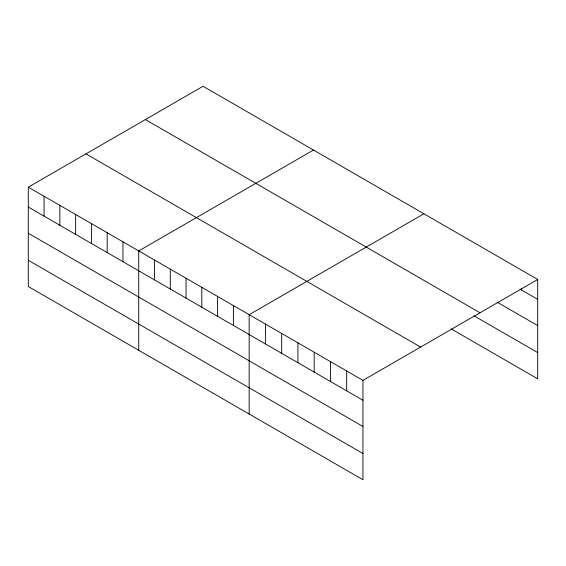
<?xml version="1.0" encoding="UTF-8"?>
<svg xmlns="http://www.w3.org/2000/svg" width="566" height="566" viewBox="0 0 566 566"><rect width="100%" height="100%" fill="white"/><g stroke="black" fill="none" stroke-linecap="round" stroke-linejoin="round"><path stroke-width="0.85" d="M28.3 187.169L362.947 380.373L362.947 479.727L28.3 286.523L28.3 187.169L203.053 86.273L537.7 279.477L537.7 378.831L451.258 328.924M313.486 150.032L138.734 250.929L138.734 350.276M423.92 213.792L249.167 314.682L249.167 414.036M362.947 380.373L537.7 279.477M519.97 289.113L537.7 299.35M497.061 302.117L537.7 325.577M145.384 119.568L480.032 312.779M474.159 315.92L537.7 352.604M85.968 153.874L420.616 347.078M28.3 207.043L362.947 400.247M28.3 233.27L362.947 426.474M28.3 260.289L362.947 453.5M521.449 288.243L521.449 289.969M346.689 370.992L346.689 390.858M330.438 361.603L330.438 381.477M314.18 352.222L314.18 372.095M297.928 342.84L297.928 362.707M281.677 333.452L281.677 353.325M265.419 324.07L265.419 343.937M233.39 305.576L233.39 325.45M217.613 296.471L217.613 316.337M201.836 287.358L201.836 307.232M186.058 278.253L186.058 298.119M170.288 269.14L170.288 289.014M154.511 260.035L154.511 279.908M122.956 241.816L122.956 261.69M107.179 232.711L107.179 252.585M91.402 223.598L91.402 243.472M75.632 214.493L75.632 234.366M59.854 205.387L59.854 225.254M44.077 196.275L44.077 216.148"/></g></svg>
